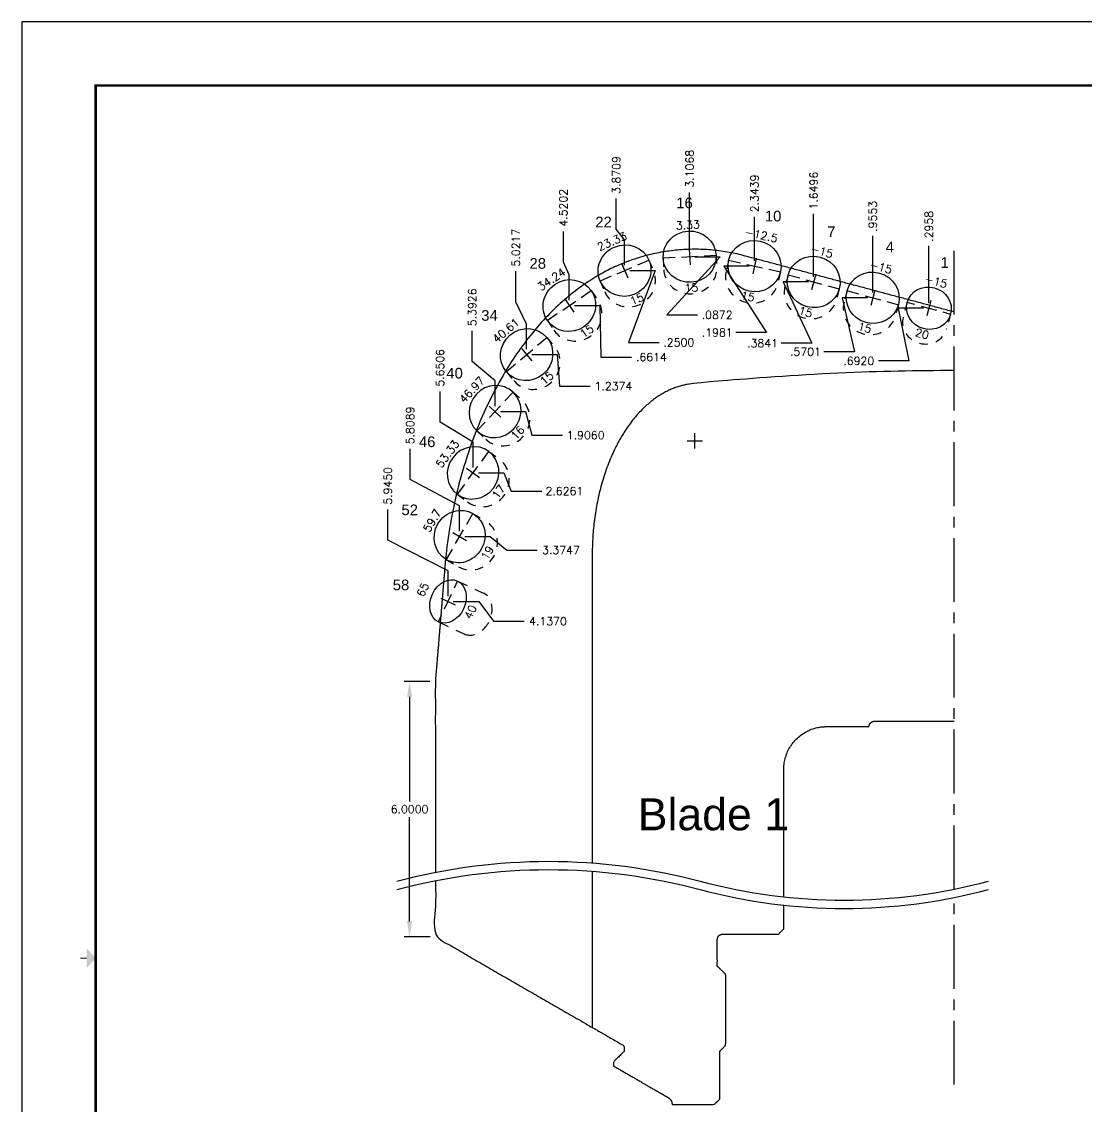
# Model space of a CAD drawing. Header units: inches. Extents: x -34 to 55.4, y 0 to 22.
# Drawn here: x -34 to -21.49, y 9.26 to 22 of the extents above; entities that cross this region are included whole.
import ezdxf
from ezdxf.enums import TextEntityAlignment as Align

# ---------------------------------------------------------------- set-up
doc = ezdxf.new("R2010")
doc.units = ezdxf.units.IN
doc.header["$MEASUREMENT"] = 0
doc.header["$PDMODE"] = 35
doc.linetypes.add('CENTER2', pattern=[1.125, 0.75, -0.125, 0.125, -0.125])
doc.linetypes.add('HIDDEN2', pattern=[0.1875, 0.125, -0.0625])
doc.layers.get('Defpoints').update_dxf_attribs({"color": 10})
for name, color, linetype in [('Blade1', 30, 'Continuous'), ('CLine', 5, 'CENTER2'), ('Dims', 4, 'Continuous'), ('TEXT', 3, 'Continuous'), ('Title Block', 7, 'Continuous')]:
    doc.layers.add(name, color=color, linetype=linetype)
doc.styles.add('RomanD', font='romand.shx', dxfattribs={"width": 0.9})
doc.styles.add('RomanS', font='romans')
doc.styles.get("Standard").update_dxf_attribs({"font": 'arial.ttf'})
doc.dimstyles.new('Copy of Standard', dxfattribs={"dimtxt": 0.094, "dimasz": 0.18, "dimexe": 0.0625, "dimexo": 0.0625, "dimgap": 0.045, "dimtad": 0, "dimtih": 1, "dimtoh": 1, "dimdec": 4, "dimzin": 4, "dimdsep": 46, "dimtxsty": 'RomanS', "dimcen": 0.09, "dimadec": 3, "dimazin": 1, "dimtfac": 1, "dimtdec": 4, "dimtofl": 0, "dimtmove": 0, "dimatfit": 1, "dimfxl": 1, "dimtolj": 1, "dimtzin": 0, "dimarcsym": 0})

# ---------------------------------------------------------------- blocks, each defined once
blk = doc.blocks.new('CMark')
at = {"layer": 'CLine'}
for p, q in [((-0.094, 0), (0.094, 0)), ((0, 0.094), (0, -0.094))]:
    blk.add_line(p, q, dxfattribs=at)
blk = doc.blocks.new('1613@15')
for p, q in [((-0.17, 0), (-0.312, 0)), ((0.171, 0), (0.312, 0))]:
    blk.add_line(p, q)
at = {"color": 8, "linetype": 'HIDDEN2', "ltscale": 0.5}
blk.add_line((-0.312, 0), (-0.312, -0.135), dxfattribs=at)
at = {"color": 8, "linetype": 'HIDDEN2', "ltscale": 0.5, "flags": 128}
blk.add_lwpolyline([(0.312, 0), (0.312, -0.135)], dxfattribs=at)
blk.add_ellipse((0, 0), major_axis=(-0.312, 0), ratio=0.965926, start_param=-3.141592653589793, end_param=3.141592653589793)
at = {"color": 8, "linetype": 'HIDDEN2', "ltscale": 0.5}
blk.add_ellipse((0, -0.135), major_axis=(-0.312, 0), ratio=0.965926, start_param=0, end_param=3.141593, dxfattribs=at)
blk.add_blockref('CMark', (0, 0))
at = {"style": 'RomanS'}
blk.add_text('15', height=0.094, dxfattribs=at).set_placement((0, -0.364), align=Align.MIDDLE_CENTER)
blk.add_attdef('ANG', text='', height=0.094, dxfattribs=at).set_placement((0, 0.298), align=Align.BOTTOM_CENTER)
blk = doc.blocks.new('1313@20')
for p, q in [((-0.17, 0), (-0.265, 0)), ((0.171, 0), (0.264, 0))]:
    blk.add_line(p, q)
at = {"color": 8, "linetype": 'HIDDEN2', "ltscale": 0.5}
blk.add_line((-0.265, 0), (-0.265, -0.178), dxfattribs=at)
at = {"color": 8, "linetype": 'HIDDEN2', "ltscale": 0.5, "flags": 128}
blk.add_lwpolyline([(0.264, 0), (0.264, -0.178)], dxfattribs=at)
blk.add_ellipse((0, 0), major_axis=(0.264, 0), ratio=0.939693)
at = {"color": 8, "linetype": 'HIDDEN2', "ltscale": 0.5}
blk.add_ellipse((0, -0.178), major_axis=(0.264, 0), ratio=0.939693, start_param=3.141593, end_param=6.283185, dxfattribs=at)
blk.add_blockref('CMark', (0, 0))
at = {"style": 'RomanS'}
blk.add_text('20', height=0.094, dxfattribs=at).set_placement((0, -0.311), align=Align.MIDDLE_CENTER)
blk.add_attdef('ANG', text='', height=0.094, dxfattribs=at).set_placement((0, 0.251), align=Align.BOTTOM_CENTER)
blk = doc.blocks.new('*D47')
at = {"layer": 'Defpoints', "color": 0, "transparency": 16777216}
for p in [(-23.343, 19.366), (-23.047, 19.327), (-23.343, 18.635)]:
    blk.add_point(p, dxfattribs=at)
at = {"layer": 'Dims', "color": 0, "lineweight": -2, "transparency": 16777216}
blk.add_line((-23.343, 18.697), (-23.343, 19.366), dxfattribs=at)
at = {"layer": 'Dims', "color": 0, "transparency": 16777216, "insert": (-23.343, 19.596), "char_height": 0.094, "attachment_point": 5, "rotation": 90, "style": 'RomanS'}
blk.add_mtext('\\A1;.2958', dxfattribs=at)
blk = doc.blocks.new('*D48')
at = {"layer": 'Defpoints', "color": 0, "transparency": 16777216}
for p in [(-24.003, 19.483), (-23.047, 19.327), (-24.003, 18.757)]:
    blk.add_point(p, dxfattribs=at)
at = {"layer": 'Dims', "color": 0, "lineweight": -2, "transparency": 16777216}
blk.add_line((-24.003, 18.819), (-24.003, 19.483), dxfattribs=at)
at = {"layer": 'Dims', "color": 0, "transparency": 16777216, "insert": (-24.003, 19.713), "char_height": 0.094, "attachment_point": 5, "rotation": 90, "style": 'RomanS'}
blk.add_mtext('\\A1;.9553', dxfattribs=at)
blk = doc.blocks.new('*D49')
at = {"layer": 'Defpoints', "color": 0, "transparency": 16777216}
for p in [(-24.697, 19.744), (-23.047, 19.327), (-24.697, 18.943)]:
    blk.add_point(p, dxfattribs=at)
at = {"layer": 'Dims', "color": 0, "lineweight": -2, "transparency": 16777216}
blk.add_line((-24.697, 19.005), (-24.697, 19.744), dxfattribs=at)
at = {"layer": 'Dims', "color": 0, "transparency": 16777216, "insert": (-24.697, 20.015), "char_height": 0.094, "attachment_point": 5, "rotation": 90, "style": 'RomanS'}
blk.add_mtext('\\A1;1.6496', dxfattribs=at)
blk = doc.blocks.new('*D50')
at = {"layer": 'Defpoints', "color": 0, "transparency": 16777216}
for p in [(-25.391, 19.708), (-23.047, 19.327), (-25.391, 19.129)]:
    blk.add_point(p, dxfattribs=at)
at = {"layer": 'Dims', "color": 0, "lineweight": -2, "transparency": 16777216}
blk.add_line((-25.391, 19.191), (-25.391, 19.708), dxfattribs=at)
at = {"layer": 'Dims', "color": 0, "transparency": 16777216, "insert": (-25.391, 19.983), "char_height": 0.094, "attachment_point": 5, "rotation": 90, "style": 'RomanS'}
blk.add_mtext('\\A1;2.3439', dxfattribs=at)
blk = doc.blocks.new('*D51')
at = {"layer": 'Defpoints', "color": 0, "transparency": 16777216}
for p in [(-26.154, 19.995), (-26.154, 19.239), (-23.047, 19.327)]:
    blk.add_point(p, dxfattribs=at)
at = {"layer": 'Dims', "color": 0, "lineweight": -2, "transparency": 16777216}
blk.add_line((-26.154, 19.302), (-26.154, 19.995), dxfattribs=at)
at = {"layer": 'Dims', "color": 0, "transparency": 16777216, "insert": (-26.154, 20.273), "char_height": 0.094, "attachment_point": 5, "rotation": 90, "style": 'RomanS'}
blk.add_mtext('\\A1;3.1068', dxfattribs=at)
blk = doc.blocks.new('*D52')
at = {"layer": 'Defpoints', "color": 0, "transparency": 16777216}
for p in [(-27.016, 19.923), (-23.047, 19.327), (-26.918, 19.077)]:
    blk.add_point(p, dxfattribs=at)
at = {"layer": 'Dims', "color": 0, "lineweight": -2, "transparency": 16777216}
for p, q in [((-27.016, 19.563), (-27.016, 19.923)), ((-26.918, 19.437), (-27.016, 19.563)), ((-26.918, 19.139), (-26.918, 19.437))]:
    blk.add_line(p, q, dxfattribs=at)
at = {"layer": 'Dims', "color": 0, "transparency": 16777216, "insert": (-27.016, 20.199), "char_height": 0.094, "attachment_point": 5, "rotation": 90, "style": 'RomanS'}
blk.add_mtext('\\A1;3.8709', dxfattribs=at)
blk = doc.blocks.new('*D53')
at = {"layer": 'Defpoints', "color": 0, "transparency": 16777216}
for p in [(-27.637, 19.537), (-23.047, 19.327), (-27.567, 18.665)]:
    blk.add_point(p, dxfattribs=at)
at = {"layer": 'Dims', "color": 0, "lineweight": -2, "transparency": 16777216}
for p, q in [((-27.637, 19.177), (-27.637, 19.537)), ((-27.567, 19.025), (-27.637, 19.177)), ((-27.567, 18.728), (-27.567, 19.025))]:
    blk.add_line(p, q, dxfattribs=at)
at = {"layer": 'Dims', "color": 0, "transparency": 16777216, "insert": (-27.637, 19.814), "char_height": 0.094, "attachment_point": 5, "rotation": 90, "style": 'RomanS'}
blk.add_mtext('\\A1;4.5202', dxfattribs=at)
blk = doc.blocks.new('*D54')
at = {"layer": 'Defpoints', "color": 0, "transparency": 16777216}
for p in [(-23.047, 19.327), (-28.195, 19.069), (-28.069, 18.089)]:
    blk.add_point(p, dxfattribs=at)
at = {"layer": 'Dims', "color": 0, "lineweight": -2, "transparency": 16777216}
for p, q in [((-28.195, 18.709), (-28.195, 19.069)), ((-28.069, 18.449), (-28.195, 18.709)), ((-28.069, 18.152), (-28.069, 18.449))]:
    blk.add_line(p, q, dxfattribs=at)
at = {"layer": 'Dims', "color": 0, "transparency": 16777216, "insert": (-28.195, 19.346), "char_height": 0.094, "attachment_point": 5, "rotation": 90, "style": 'RomanS'}
blk.add_mtext('\\A1;5.0217', dxfattribs=at)
blk = doc.blocks.new('*D55')
at = {"layer": 'Defpoints', "color": 0, "transparency": 16777216}
for p in [(-23.047, 19.327), (-28.708, 18.367), (-28.44, 17.421)]:
    blk.add_point(p, dxfattribs=at)
at = {"layer": 'Dims', "color": 0, "lineweight": -2, "transparency": 16777216}
for p, q in [((-28.708, 18.007), (-28.708, 18.367)), ((-28.44, 17.781), (-28.708, 18.007)), ((-28.44, 17.483), (-28.44, 17.781))]:
    blk.add_line(p, q, dxfattribs=at)
at = {"layer": 'Dims', "color": 0, "transparency": 16777216, "insert": (-28.708, 18.645), "char_height": 0.094, "attachment_point": 5, "rotation": 90, "style": 'RomanS'}
blk.add_mtext('\\A1;5.3926', dxfattribs=at)
blk = doc.blocks.new('*D56')
at = {"layer": 'Defpoints', "color": 0, "transparency": 16777216}
for p in [(-23.047, 19.327), (-29.086, 17.656), (-28.698, 16.701)]:
    blk.add_point(p, dxfattribs=at)
at = {"layer": 'Dims', "color": 0, "lineweight": -2, "transparency": 16777216}
for p, q in [((-29.086, 17.296), (-29.086, 17.656)), ((-28.698, 17.061), (-29.086, 17.296)), ((-28.698, 16.763), (-28.698, 17.061))]:
    blk.add_line(p, q, dxfattribs=at)
at = {"layer": 'Dims', "color": 0, "transparency": 16777216, "insert": (-29.086, 17.934), "char_height": 0.094, "attachment_point": 5, "rotation": 90, "style": 'RomanS'}
blk.add_mtext('\\A1;5.6506', dxfattribs=at)
blk = doc.blocks.new('*D57')
at = {"layer": 'Defpoints', "color": 0, "transparency": 16777216}
for p in [(-23.047, 19.327), (-29.438, 16.981), (-28.856, 15.952)]:
    blk.add_point(p, dxfattribs=at)
at = {"layer": 'Dims', "color": 0, "lineweight": -2, "transparency": 16777216}
for p, q in [((-29.438, 16.621), (-29.438, 16.981)), ((-28.856, 16.312), (-29.438, 16.621)), ((-28.856, 16.014), (-28.856, 16.312))]:
    blk.add_line(p, q, dxfattribs=at)
at = {"layer": 'Dims', "color": 0, "transparency": 16777216, "insert": (-29.438, 17.257), "char_height": 0.094, "attachment_point": 5, "rotation": 90, "style": 'RomanS'}
blk.add_mtext('\\A1;5.8089', dxfattribs=at)
blk = doc.blocks.new('*D58')
at = {"layer": 'Defpoints', "color": 0, "transparency": 16777216}
for p in [(-23.047, 19.327), (-29.699, 16.271), (-28.992, 15.19)]:
    blk.add_point(p, dxfattribs=at)
at = {"layer": 'Dims', "color": 0, "lineweight": -2, "transparency": 16777216}
for p, q in [((-29.699, 15.911), (-29.699, 16.271)), ((-28.992, 15.551), (-29.699, 15.911)), ((-28.992, 15.252), (-28.992, 15.551))]:
    blk.add_line(p, q, dxfattribs=at)
at = {"layer": 'Dims', "color": 0, "transparency": 16777216, "insert": (-29.699, 16.548), "char_height": 0.094, "attachment_point": 5, "rotation": 90, "style": 'RomanS'}
blk.add_mtext('\\A1;5.9450', dxfattribs=at)
blk = doc.blocks.new('*D59')
at = {"layer": 'Defpoints', "color": 0, "transparency": 16777216}
for p in [(-23.047, 19.327), (-28.992, 15.19), (-28.096, 14.957)]:
    blk.add_point(p, dxfattribs=at)
at = {"layer": 'Dims', "color": 0, "lineweight": -2, "transparency": 16777216}
for p, q in [((-28.93, 15.19), (-28.632, 15.19)), ((-28.632, 15.19), (-28.456, 14.957)), ((-28.456, 14.957), (-28.096, 14.957))]:
    blk.add_line(p, q, dxfattribs=at)
at = {"layer": 'Dims', "color": 0, "transparency": 16777216, "insert": (-27.818, 14.957), "char_height": 0.094, "attachment_point": 5, "style": 'RomanS'}
blk.add_mtext('\\A1;4.1370', dxfattribs=at)
blk = doc.blocks.new('*D60')
at = {"layer": 'Defpoints', "color": 0, "transparency": 16777216}
for p in [(-23.047, 19.327), (-28.856, 15.952), (-27.943, 15.794)]:
    blk.add_point(p, dxfattribs=at)
at = {"layer": 'Dims', "color": 0, "lineweight": -2, "transparency": 16777216}
for p, q in [((-28.794, 15.952), (-28.496, 15.952)), ((-28.496, 15.952), (-28.303, 15.794)), ((-28.303, 15.794), (-27.943, 15.794))]:
    blk.add_line(p, q, dxfattribs=at)
at = {"layer": 'Dims', "color": 0, "transparency": 16777216, "insert": (-27.665, 15.794), "char_height": 0.094, "attachment_point": 5, "style": 'RomanS'}
blk.add_mtext('\\A1;3.3747', dxfattribs=at)
blk = doc.blocks.new('*D61')
at = {"layer": 'Defpoints', "color": 0, "transparency": 16777216}
for p in [(-23.047, 19.327), (-28.698, 16.701), (-27.889, 16.486)]:
    blk.add_point(p, dxfattribs=at)
at = {"layer": 'Dims', "color": 0, "lineweight": -2, "transparency": 16777216}
for p, q in [((-28.635, 16.701), (-28.338, 16.701)), ((-28.338, 16.701), (-28.249, 16.486)), ((-28.249, 16.486), (-27.889, 16.486))]:
    blk.add_line(p, q, dxfattribs=at)
at = {"layer": 'Dims', "color": 0, "transparency": 16777216, "insert": (-27.625, 16.486), "char_height": 0.094, "attachment_point": 5, "style": 'RomanS'}
blk.add_mtext('\\A1;2.6261', dxfattribs=at)
blk = doc.blocks.new('*D62')
at = {"layer": 'Defpoints', "color": 0, "transparency": 16777216}
for p in [(-23.047, 19.327), (-28.44, 17.421), (-27.646, 17.143)]:
    blk.add_point(p, dxfattribs=at)
at = {"layer": 'Dims', "color": 0, "lineweight": -2, "transparency": 16777216}
for p, q in [((-28.377, 17.421), (-28.08, 17.421)), ((-28.08, 17.421), (-28.006, 17.143)), ((-28.006, 17.143), (-27.646, 17.143))]:
    blk.add_line(p, q, dxfattribs=at)
at = {"layer": 'Dims', "color": 0, "transparency": 16777216, "insert": (-27.375, 17.143), "char_height": 0.094, "attachment_point": 5, "style": 'RomanS'}
blk.add_mtext('\\A1;1.9060', dxfattribs=at)
blk = doc.blocks.new('*D63')
at = {"layer": 'Defpoints', "color": 0, "transparency": 16777216}
for p in [(-23.047, 19.327), (-28.069, 18.089), (-27.322, 17.719)]:
    blk.add_point(p, dxfattribs=at)
at = {"layer": 'Dims', "color": 0, "lineweight": -2, "transparency": 16777216}
for p, q in [((-28.007, 18.089), (-27.709, 18.089)), ((-27.709, 18.089), (-27.682, 17.719)), ((-27.682, 17.719), (-27.322, 17.719))]:
    blk.add_line(p, q, dxfattribs=at)
at = {"layer": 'Dims', "color": 0, "transparency": 16777216, "insert": (-27.049, 17.719), "char_height": 0.094, "attachment_point": 5, "style": 'RomanS'}
blk.add_mtext('\\A1;1.2374', dxfattribs=at)
blk = doc.blocks.new('*D64')
at = {"layer": 'Defpoints', "color": 0, "transparency": 16777216}
for p in [(-23.047, 19.327), (-27.567, 18.665), (-26.836, 18.061)]:
    blk.add_point(p, dxfattribs=at)
at = {"layer": 'Dims', "color": 0, "lineweight": -2, "transparency": 16777216}
for p, q in [((-27.505, 18.665), (-27.207, 18.665)), ((-27.207, 18.665), (-27.196, 18.061)), ((-27.196, 18.061), (-26.836, 18.061))]:
    blk.add_line(p, q, dxfattribs=at)
at = {"layer": 'Dims', "color": 0, "transparency": 16777216, "insert": (-26.603, 18.061), "char_height": 0.094, "attachment_point": 5, "style": 'RomanS'}
blk.add_mtext('\\A1;.6614', dxfattribs=at)
blk = doc.blocks.new('*D65')
at = {"layer": 'Defpoints', "color": 0, "transparency": 16777216}
for p in [(-23.047, 19.327), (-26.918, 19.077), (-26.512, 18.232)]:
    blk.add_point(p, dxfattribs=at)
at = {"layer": 'Dims', "color": 0, "lineweight": -2, "transparency": 16777216}
for p, q in [((-26.558, 19.077), (-26.872, 18.232)), ((-26.856, 19.077), (-26.558, 19.077)), ((-26.872, 18.232), (-26.512, 18.232))]:
    blk.add_line(p, q, dxfattribs=at)
at = {"layer": 'Dims', "color": 0, "transparency": 16777216, "insert": (-26.281, 18.232), "char_height": 0.094, "attachment_point": 5, "style": 'RomanS'}
blk.add_mtext('\\A1;.2500', dxfattribs=at)
blk = doc.blocks.new('*D66')
at = {"layer": 'Defpoints', "color": 0, "transparency": 16777216}
for p in [(-26.154, 19.239), (-23.047, 19.327), (-26.061, 18.556)]:
    blk.add_point(p, dxfattribs=at)
at = {"layer": 'Dims', "color": 0, "lineweight": -2, "transparency": 16777216}
for p, q in [((-25.794, 19.239), (-26.421, 18.556)), ((-26.092, 19.239), (-25.794, 19.239)), ((-26.421, 18.556), (-26.061, 18.556))]:
    blk.add_line(p, q, dxfattribs=at)
at = {"layer": 'Dims', "color": 0, "transparency": 16777216, "insert": (-25.831, 18.556), "char_height": 0.094, "attachment_point": 5, "style": 'RomanS'}
blk.add_mtext('\\A1;.0872', dxfattribs=at)
blk = doc.blocks.new('*D67')
at = {"layer": 'Defpoints', "color": 0, "transparency": 16777216}
for p in [(-23.047, 19.327), (-25.391, 19.129), (-25.611, 18.349)]:
    blk.add_point(p, dxfattribs=at)
at = {"layer": 'Dims', "color": 0, "lineweight": -2, "transparency": 16777216}
for p, q in [((-25.454, 19.129), (-25.751, 19.129)), ((-25.751, 19.129), (-25.251, 18.349)), ((-25.251, 18.349), (-25.611, 18.349))]:
    blk.add_line(p, q, dxfattribs=at)
at = {"layer": 'Dims', "color": 0, "transparency": 16777216, "insert": (-25.829, 18.349), "char_height": 0.094, "attachment_point": 5, "style": 'RomanS'}
blk.add_mtext('\\A1;.1981', dxfattribs=at)
blk = doc.blocks.new('*D68')
at = {"layer": 'Defpoints', "color": 0, "transparency": 16777216}
for p in [(-23.047, 19.327), (-24.697, 18.943), (-25.08, 18.223)]:
    blk.add_point(p, dxfattribs=at)
at = {"layer": 'Dims', "color": 0, "lineweight": -2, "transparency": 16777216}
for p, q in [((-24.759, 18.943), (-25.057, 18.943)), ((-25.057, 18.943), (-24.72, 18.223)), ((-24.72, 18.223), (-25.08, 18.223))]:
    blk.add_line(p, q, dxfattribs=at)
at = {"layer": 'Dims', "color": 0, "transparency": 16777216, "insert": (-25.297, 18.223), "char_height": 0.094, "attachment_point": 5, "style": 'RomanS'}
blk.add_mtext('\\A1;.3841', dxfattribs=at)
blk = doc.blocks.new('*D69')
at = {"layer": 'Defpoints', "color": 0, "transparency": 16777216}
for p in [(-23.047, 19.327), (-24.003, 18.757), (-24.576, 18.124)]:
    blk.add_point(p, dxfattribs=at)
at = {"layer": 'Dims', "color": 0, "lineweight": -2, "transparency": 16777216}
for p, q in [((-24.065, 18.757), (-24.363, 18.757)), ((-24.363, 18.757), (-24.216, 18.124)), ((-24.216, 18.124), (-24.576, 18.124))]:
    blk.add_line(p, q, dxfattribs=at)
at = {"layer": 'Dims', "color": 0, "transparency": 16777216, "insert": (-24.793, 18.124), "char_height": 0.094, "attachment_point": 5, "style": 'RomanS'}
blk.add_mtext('\\A1;.5701', dxfattribs=at)
blk = doc.blocks.new('*D70')
at = {"layer": 'Defpoints', "color": 0, "transparency": 16777216}
for p in [(-23.047, 19.327), (-23.343, 18.635), (-23.937, 18.016)]:
    blk.add_point(p, dxfattribs=at)
at = {"layer": 'Dims', "color": 0, "lineweight": -2, "transparency": 16777216}
for p, q in [((-23.406, 18.635), (-23.703, 18.635)), ((-23.703, 18.635), (-23.577, 18.016)), ((-23.577, 18.016), (-23.937, 18.016))]:
    blk.add_line(p, q, dxfattribs=at)
at = {"layer": 'Dims', "color": 0, "transparency": 16777216, "insert": (-24.167, 18.016), "char_height": 0.094, "attachment_point": 5, "style": 'RomanS'}
blk.add_mtext('\\A1;.6920', dxfattribs=at)
blk = doc.blocks.new('1613@16')
for p, q in [((-0.17, 0), (-0.312, 0)), ((0.171, 0), (0.312, 0))]:
    blk.add_line(p, q)
at = {"color": 8, "linetype": 'HIDDEN2', "ltscale": 0.5}
blk.add_line((-0.312, 0), (-0.312, -0.143), dxfattribs=at)
at = {"color": 8, "linetype": 'HIDDEN2', "ltscale": 0.5, "flags": 128}
blk.add_lwpolyline([(0.312, 0), (0.312, -0.143)], dxfattribs=at)
at = {"extrusion": (0, 0, -1)}
blk.add_ellipse((0, 0), major_axis=(-0.312, 0), ratio=0.961248, start_param=-3.141592653589793, end_param=3.141592653589793, dxfattribs=at)
at = {"color": 8, "linetype": 'HIDDEN2', "ltscale": 0.5}
blk.add_ellipse((0, -0.143), major_axis=(0.312, 0), ratio=0.953717, start_param=3.141593, end_param=6.283185, dxfattribs=at)
blk.add_blockref('CMark', (0, 0))
at = {"style": 'RomanS'}
blk.add_text('16', height=0.094, dxfattribs=at).set_placement((0, -0.364), align=Align.MIDDLE_CENTER)
blk.add_attdef('ANG', text='', height=0.094, dxfattribs=at).set_placement((0, 0.298), align=Align.BOTTOM_CENTER)
blk = doc.blocks.new('1613@17')
for p, q in [((-0.17, 0), (-0.313, 0)), ((0.171, 0), (0.312, 0))]:
    blk.add_line(p, q)
at = {"color": 8, "linetype": 'HIDDEN2', "ltscale": 0.5}
blk.add_line((-0.313, 0), (-0.313, -0.152), dxfattribs=at)
at = {"color": 8, "linetype": 'HIDDEN2', "ltscale": 0.5, "flags": 128}
blk.add_lwpolyline([(0.312, 0), (0.312, -0.152)], dxfattribs=at)
blk.add_ellipse((0, 0), major_axis=(-0.312, 0), ratio=0.95632, start_param=3.141593, end_param=9.424778)
at = {"color": 8, "linetype": 'HIDDEN2', "ltscale": 0.5}
blk.add_ellipse((0, -0.152), major_axis=(-0.312, 0), ratio=0.95632, start_param=0, end_param=3.141593, dxfattribs=at)
blk.add_blockref('CMark', (0, 0))
at = {"style": 'RomanS'}
blk.add_text('17', height=0.094, dxfattribs=at).set_placement((0.001, -0.373), align=Align.MIDDLE_CENTER)
blk.add_attdef('ANG', text='', height=0.094, dxfattribs=at).set_placement((0, 0.298), align=Align.BOTTOM_CENTER)
blk = doc.blocks.new('1613@19')
for p, q in [((-0.17, 0), (-0.313, 0)), ((0.171, 0), (0.312, 0))]:
    blk.add_line(p, q)
at = {"color": 8, "linetype": 'HIDDEN2', "ltscale": 0.5}
blk.add_line((-0.313, 0), (-0.313, -0.169), dxfattribs=at)
at = {"color": 8, "linetype": 'HIDDEN2', "ltscale": 0.5, "flags": 128}
blk.add_lwpolyline([(0.312, 0), (0.312, -0.169)], dxfattribs=at)
at = {"extrusion": (0, 0, -1)}
blk.add_ellipse((0, 0), major_axis=(-0.312, 0), ratio=0.945519, start_param=3.141593, end_param=9.424778, dxfattribs=at)
at = {"color": 8, "linetype": 'HIDDEN2', "ltscale": 0.5}
blk.add_ellipse((0, -0.169), major_axis=(0.312, 0), ratio=0.945519, start_param=3.141593, end_param=6.283185, dxfattribs=at)
blk.add_blockref('CMark', (0, 0))
at = {"style": 'RomanS'}
blk.add_text('19', height=0.094, dxfattribs=at).set_placement((0, -0.379), align=Align.MIDDLE_CENTER)
blk.add_attdef('ANG', text='', height=0.094, dxfattribs=at).set_placement((0, 0.298), align=Align.BOTTOM_CENTER)
blk = doc.blocks.new('1313@40')
for p, q in [((-0.265, 0), (-0.177, 0)), ((0.177, 0), (0.264, 0))]:
    blk.add_line(p, q)
at = {"color": 8, "linetype": 'HIDDEN2'}
for p, q in [((-0.265, 0), (-0.265, -0.334)), ((0.264, 0), (0.264, -0.334))]:
    blk.add_line(p, q, dxfattribs=at)
blk.add_ellipse((0, 0), major_axis=(0.265, 0), ratio=0.765974)
blk.add_ellipse((0, -0.334), major_axis=(-0.265, 0), ratio=0.765974, start_param=0, end_param=3.141593, dxfattribs=at)
blk.add_blockref('CMark', (0, 0))
at = {"style": 'RomanS'}
blk.add_text('40', height=0.094, dxfattribs=at).set_placement((0, -0.292), align=Align.MIDDLE_CENTER)
blk.add_attdef('ANG', text='', height=0.094, dxfattribs=at).set_placement((0, 0.251), align=Align.BOTTOM_CENTER)
blk = doc.blocks.new('*D316')
at = {"layer": 'Defpoints', "color": 0, "transparency": 16777216}
for p in [(-29.141, 14.25), (-29.444, 11.251), (-29.141, 11.251)]:
    blk.add_point(p, dxfattribs=at)
at = {"layer": 'Dims', "color": 0, "lineweight": -2, "transparency": 16777216}
for p, q in [((-29.204, 14.25), (-29.506, 14.25)), ((-29.444, 14.07), (-29.444, 12.842)), ((-29.444, 11.431), (-29.444, 12.658)), ((-29.203, 11.251), (-29.506, 11.251))]:
    blk.add_line(p, q, dxfattribs=at)
at = {"layer": 'Dims', "color": 0, "transparency": 16777216}
for points in [[(-29.474, 14.07), (-29.414, 14.07), (-29.444, 14.25)], [(-29.474, 11.431), (-29.414, 11.431), (-29.444, 11.251)]]:
    blk.add_solid(points, dxfattribs=at)
at = {"layer": 'Dims', "color": 0, "transparency": 16777216, "insert": (-29.444, 12.75), "char_height": 0.094, "attachment_point": 5, "style": 'RomanS'}
blk.add_mtext('\\A1;6.0000', dxfattribs=at)
blk = doc.blocks.new('COT_Dblock')
at = {"layer": 'Title Block', "color": 8}
blk.add_lwpolyline([(0, 0), (34, 0), (34, 22), (0, 22)], close=True, dxfattribs=at)
at = {"layer": 'Title Block', "const_width": 0.03}
blk.add_lwpolyline([(33.13, 21.25), (0.87, 21.25), (0.87, 0.75), (33.13, 0.75)], close=True, dxfattribs=at)
at = {"layer": 'Title Block', "const_width": 0.015}
blk.add_lwpolyline([(0.69, 11), (0.765, 11)], dxfattribs=at)
at = {"layer": 'Title Block'}
blk.add_solid([(0.765, 10.887), (0.765, 11.113), (0.87, 11)], dxfattribs=at)
at = {"layer": 'Title Block', "color": 1, "style": 'RomanS', "flags": 8}
for tag, p in [('FNAME', (0.62, 3.75)), ('REVDATE', (0.62, 2.25)), ('USER', (0.62, 0.75))]:
    blk.add_attdef(tag, text='', height=0.047, rotation=90, dxfattribs=at).set_placement(p, align=Align.BOTTOM_LEFT)
at = {"layer": 'Title Block', "color": 3, "style": 'RomanS', "flags": 8}
blk.add_attdef('DRAWN', text='', height=0.11, dxfattribs=at).set_placement((28.7, 1.984), align=Align.MIDDLE_CENTER)
for tag, p in [('DDATE', (28.356, 1.672)), ('CHECK', (28.356, 1.406)), ('MATRL', (28.356, 1.149)), ('PDATE', (28.356, 0.883)), ('SCALE', (29.896, 0.855)), ('SHEET', (32.005, 0.855))]:
    blk.add_attdef(tag, text='', height=0.094, dxfattribs=at).set_placement(p, align=Align.MIDDLE_LEFT)
at = {"layer": 'Title Block', "color": 3, "style": 'RomanD', "width": 0.9, "flags": 8}
for tag, height, p in [('TITL1', 0.125, (31.337, 1.684)), ('TITL2', 0.094, (31.337, 1.514)), ('TITL3', 0.094, (31.337, 1.374))]:
    blk.add_attdef(tag, text='', height=height, dxfattribs=at).set_placement(p, align=Align.MIDDLE_CENTER)
at = {"layer": 'Title Block', "color": 3, "style": 'RomanS', "flags": 8}
for tag, p in [('FSCM#', (30.337, 1.121)), ('DWG#', (31.81, 1.121)), ('REV#', (32.97, 1.121))]:
    blk.add_attdef(tag, text='', height=0.094, dxfattribs=at).set_placement(p, align=Align.TOP_CENTER)

msp = doc.modelspace()

# ---------------------------------------------------------------- linework, layer by layer
for points in [[(-29.59225, 11.90401, -0.1312544), (-26.03108, 11.90401, 0.1312544), (-22.64414, 11.90401)], [(-29.59225, 11.80651, -0.1312544), (-26.03108, 11.80651, 0.1312544), (-22.64414, 11.80651)]]:
    msp.add_lwpolyline(points, format="xyb")
at = {"color": 7, "linetype": 'Continuous'}
msp.add_open_spline([(-27.29729, 12.02102), (-27.29729, 11.10354), (-27.29729, 10.18606)], degree=2, dxfattribs=at)
msp.add_rational_spline([(-29.14104, 11.91094), (-29.14104, 11.58074), (-29.14104, 11.25055), (-28.21917, 10.7183), (-27.29729, 10.18606), (-27.1176, 10.08231), (-26.93792, 9.97857), (-26.92229, 9.96955), (-26.92229, 9.95151), (-26.92229, 9.93575), (-26.92229, 9.91999), (-26.92229, 9.90705), (-26.93145, 9.8979), (-26.98937, 9.83997), (-27.04729, 9.78205), (-27.04729, 9.75758), (-27.04729, 9.7331), (-26.72698, 9.54817), (-26.40667, 9.36324), (-26.35979, 9.33618), (-26.35979, 9.28205), (-26.11104, 9.28205), (-25.86229, 9.28205), (-25.83104, 9.3133), (-25.79979, 9.34455), (-25.79979, 9.6258), (-25.79979, 9.90705), (-25.76472, 9.94212), (-25.72964, 9.9772), (-25.72964, 10.39267), (-25.72964, 10.80815), (-25.77909, 10.8576), (-25.82854, 10.90705), (-25.82854, 11.0633), (-25.82854, 11.21955), (-25.82854, 11.28205), (-25.76604, 11.28205), (-25.43792, 11.28205), (-25.10979, 11.28205), (-25.07854, 11.3133), (-25.04729, 11.34455), (-25.04729, 11.48363), (-25.04729, 11.62272)], [1, 1, 1, 1, 1, 1, 1, 0.866025403784, 1, 1, 1, 0.923879532511, 1, 1, 1, 1, 1, 1, 1, 0.866025403784, 1, 1, 1, 1, 1, 1, 1, 1, 1, 1, 1, 1, 1, 1, 1, 0.707106781187, 1, 1, 1, 1, 1, 1, 1], degree=2, knots=[4.59383811, 4.59383811, 4.59383811, 4.8139707, 4.8139707, 5.8139707, 5.8139707, 6.8139707, 6.8139707, 7.86116825, 7.86116825, 8.86116825, 8.86116825, 9.64656642, 9.64656642, 10.64656642, 10.64656642, 11.64656642, 11.64656642, 12.64656642, 12.64656642, 13.69376397, 13.69376397, 14.69376397, 14.69376397, 15.69376397, 15.69376397, 16.69376397, 16.69376397, 17.69376397, 17.69376397, 18.69376397, 18.69376397, 19.69376397, 19.69376397, 20.69376397, 20.69376397, 22.26456029, 22.26456029, 23.26456029, 23.26456029, 24.26456029, 24.26456029, 24.41291801, 24.41291801, 24.41291801], dxfattribs=at)
at = {"layer": 'CLine'}
for p, q in [((-26.18258, 17.07666), (-26.00258, 17.07666)), ((-26.09258, 16.98666), (-26.09258, 17.16666)), ((-23.04729, 9.5153), (-23.04729, 11.71234))]:
    msp.add_line(p, q, dxfattribs=at)

# ---------------------------------------------------------------- block references
at = {"layer": 'Blade1'}
for name, p, rotation, values in [('1613@15', (-26.15408, 19.23947), 3.33, {'ANG': '3.33'}), ('1613@15', (-26.91817, 19.07664), 23.33, {'ANG': '23.33'}), ('1613@15', (-25.39115, 19.12859), 347.5, {'ANG': '-12.5'}), ('1613@15', (-24.69689, 18.94256), 345, {'ANG': '-15'}), ('1613@15', (-24.00263, 18.75654), 345, {'ANG': '-15'}), ('1613@15', (-27.56748, 18.66529), 34.24, {'ANG': '34.24'}), ('1313@20', (-23.34304, 18.63467), 345, {'ANG': '-15'}), ('1613@15', (-28.06903, 18.08931), 40.61, {'ANG': '40.61'}), ('1613@16', (-28.43991, 17.42069), 46.97, {'ANG': '46.97'}), ('1613@17', (-28.69792, 16.70055), 53.33, {'ANG': '53.33'}), ('1613@19', (-28.85622, 15.95198), 59.7, {'ANG': '59.7'}), ('1313@40', (-28.99227, 15.18966), 65, {'ANG': '65'})]:
    msp.add_blockref(name, p, dxfattribs=dict(at, rotation=rotation)).add_auto_attribs(values)

# ---------------------------------------------------------------- texts
for s, p in [('16', (-26.31084, 19.80873)), ('10', (-25.27029, 19.65408)), ('22', (-27.26195, 19.58432)), ('7', (-24.53806, 19.47039)), ('4', (-23.85078, 19.29067)), ('28', (-28.0352, 19.09807)), ('1', (-23.20613, 19.10872)), ('34', (-28.60189, 18.48693)), ('34', (-28.60189, 18.48693)), ('40', (-29.01195, 17.80903)), ('40', (-29.01195, 17.80903)), ('46', (-29.33396, 17.00328)), ('46', (-29.33396, 17.00328)), ('52', (-29.53933, 16.20346)), ('52', (-29.53933, 16.20346)), ('58', (-29.64126, 15.32164)), ('58', (-29.64126, 15.32164))]:
    msp.add_text(s, height=0.125, dxfattribs=at).set_placement(p)
at = {"layer": 'TEXT', "insert": (-26.76302, 12.87709), "char_height": 0.375, "attachment_point": 1, "bg_fill": 3, "box_fill_scale": 1.5, "bg_fill_color": 256, "bg_fill_transparency": 0}
msp.add_mtext_dynamic_manual_height_columns('Blade 1', width=3.4893174, gutter_width=1, heights=[0], dxfattribs=at)

# ---------------------------------------------------------------- dimensions: what is measured, and where the dimension line sits
at = {"layer": 'Dims'}
for feature_location, offset, dtype, origin, picture, middle in [((-26.91817, 19.07664), (-0.0976, 0.84682), 1, (-23.04729, 19.32666), '*D52', (-27.01577, 20.19899)), ((-26.15408, 19.23947), (0, 0.75598), 1, (-23.04729, 19.32666), '*D51', (-26.15408, 20.2732)), ((-25.39115, 19.12859), (0, 0.57893), 1, (-23.04729, 19.32666), '*D50', (-25.39115, 19.98305)), ((-24.69689, 18.94256), (0, 0.80095), 1, (-23.04729, 19.32666), '*D49', (-24.69689, 20.01456)), ((-27.56748, 18.66529), (-0.06951, 0.87128), 1, (-23.04729, 19.32666), '*D53', (-27.63699, 19.81434)), ((-24.00263, 18.75654), (0, 0.72605), 1, (-23.04729, 19.32666), '*D48', (-24.00263, 19.71335)), ((-23.3430422378, 18.6346747047), (0, 0.7309473846), 1, (-23.0472922378, 19.3266569053), '*D47', (-23.3430422378, 19.5963839941)), ((-28.06903, 18.08931), (-0.12615, 0.9794), 1, (-23.04729, 19.32666), '*D54', (-28.19518, 19.34647)), ((-28.99227, 15.18966), (-0.70645, 1.08084), 1, (-23.04729, 19.32666), '*D58', (-29.69872, 16.54826)), ((-28.85622, 15.95198), (-0.5814, 1.02932), 1, (-23.04729, 19.32666), '*D57', (-29.43762, 17.25682)), ((-28.69792, 16.70055), (-0.38858, 0.95556), 1, (-23.04729, 19.32666), '*D56', (-29.0865, 17.93387)), ((-28.99227, 15.18966), (0.89612, -0.23278), 0, (-23.04729, 19.32666), '*D59', (-27.81839, 14.95688)), ((-28.85622, 15.95198), (0.91313, -0.15834), 0, (-23.04729, 19.32666), '*D60', (-27.66533, 15.79364)), ((-28.43991, 17.42069), (-0.26846, 0.94622), 1, (-23.04729, 19.32666), '*D55', (-28.70837, 18.64467)), ((-28.69792, 16.70055), (0.80884, -0.21411), 0, (-23.04729, 19.32666), '*D61', (-27.62474, 16.48644)), ((-28.43991, 17.42069), (0.79392, -0.27743), 0, (-23.04729, 19.32666), '*D62', (-27.37494, 17.14325)), ((-28.069034, 18.089306), (0.747159, -0.370215), 0, (-23.047292, 19.326657), '*D63', (-27.048589, 17.71909)), ((-27.56748, 18.66529), (0.73178, -0.6043), 0, (-23.04729, 19.32666), '*D64', (-26.6027, 18.06099)), ((-26.91817, 19.07664), (0.40658, -0.8447), 0, (-23.04729, 19.32666), '*D65', (-26.28083, 18.23194)), ((-26.15408, 19.23947), (0.09265, -0.68362), 0, (-23.04729, 19.32666), '*D66', (-25.83067, 18.55585)), ((-25.39115, 19.12859), (-0.22012, -0.77968), 0, (-23.04729, 19.32666), '*D67', (-25.8286, 18.34891)), ((-24.69689, 18.94256), (-0.38319, -0.71962), 0, (-23.04729, 19.32666), '*D68', (-25.29741, 18.22295)), ((-24.00263, 18.75654), (-0.57327, -0.63256), 0, (-23.04729, 19.32666), '*D69', (-24.79324, 18.12397)), ((-23.34304, 18.63467), (-0.59363, -0.61867), 0, (-23.04729, 19.32666), '*D70', (-24.16744, 18.01601))]:
    dim = msp.add_ordinate_dim(feature_location=feature_location, offset=offset, dtype=dtype, origin=origin, dimstyle='Copy of Standard', dxfattribs=at)
    dim.commit()
    dim.dimension.update_dxf_attribs({"geometry": picture, "text_midpoint": middle})
dim = msp.add_linear_dim(base=(-29.44353, 11.25052), p1=(-29.14104, 14.25032), p2=(-29.141, 11.25052), angle=90, text='6.0000', dimstyle='Copy of Standard', dxfattribs=at)
dim.commit()
dim.dimension.update_dxf_attribs({"geometry": '*D316', "text_midpoint": (-29.44353, 12.75042), "dimtype": 160})

# ---------------------------------------------------------------- next in the draw order: linework, layer by layer
at = {"color": 7, "linetype": 'Continuous'}
for points, weights, knots in [([(-23.04729, 18.59004), (-24.27877, 18.92002), (-25.51024, 19.24999), (-26.41047, 19.4912), (-27.21758, 19.02521), (-28.73354, 18.14998), (-29.01604, 15.75055), (-29.07854, 15.00055), (-29.14104, 14.25055), (-29.14104, 13.1295), (-29.14104, 12.00845)], [1, 1, 1, 0.923879532511, 1, 0.870644037793, 1, 1, 1, 1, 1], [0, 0, 0, 1, 1, 1.78539816, 1.78539816, 2.8139707, 2.8139707, 3.8139707, 3.8139707, 4.56133678, 4.56133678, 4.56133678]), ([(-23.04729, 17.90254), (-24.59085, 17.90254), (-26.12651, 17.74653), (-27.29729, 17.62758), (-27.29729, 15.75055), (-27.29729, 13.93453), (-27.29729, 12.11852)], [1, 0.998718816066, 1, 0.729167696986, 1, 1, 1], [0, 0, 0, 0.10125049, 0.10125049, 1.60863326, 1.60863326, 2.26134781, 2.26134781, 2.26134781]), ([(-25.04729, 11.72022), (-25.04729, 12.46989), (-25.04729, 13.21955), (-25.04729, 13.71955), (-24.54729, 13.71955), (-24.29729, 13.71955), (-24.04729, 13.71955), (-24.04729, 13.74544), (-24.02899, 13.76374), (-24.01068, 13.78205), (-23.98479, 13.78205), (-23.51604, 13.78205), (-23.04729, 13.78205)], [1, 1, 1, 0.707106781187, 1, 1, 1, 0.923879532511, 1, 0.923879532511, 1, 1, 1], [24.46492013, 24.46492013, 24.46492013, 25.26456029, 25.26456029, 26.83535662, 26.83535662, 27.83535662, 27.83535662, 28.62075478, 28.62075478, 29.40615295, 29.40615295, 30.40615295, 30.40615295, 30.40615295])]:
    msp.add_rational_spline(points, weights, degree=2, knots=knots, dxfattribs=at)
at = {"layer": 'CLine'}
msp.add_line((-23.04729, 11.80984), (-23.04729, 19.32666), dxfattribs=at)

# ---------------------------------------------------------------- next in the draw order: block references
at = {"layer": 'Title Block'}
msp.add_blockref('COT_Dblock', (-34, 0), dxfattribs=at)

doc.saveas('drawing.dxf')
